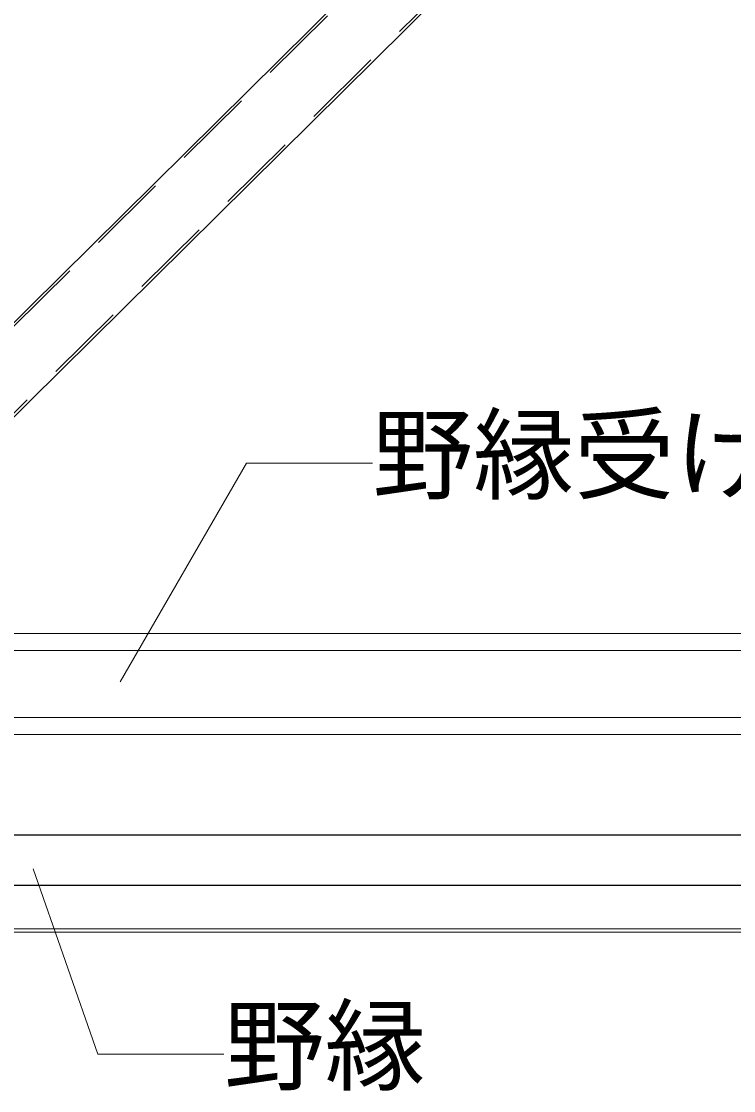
# Model space of a CAD drawing. Units: millimetres on the paper, enlarged 60 times, with parts at other scales. Extents: x -11700 to 11700, y -8403 to 7628.
# Drawn here: x -8746 to -8110, y -1684 to -729 of the extents above; entities that cross this region are included whole.
import ezdxf
from ezdxf.enums import TextEntityAlignment as Align

# ---------------------------------------------------------------- set-up
doc = ezdxf.new("R2010")
doc.units = ezdxf.units.MM
doc.header["$LTSCALE"] = 60
doc.linetypes.add('DASHED1', pattern=[1.8, 1.2, -0.6])
for name, color, linetype, lineweight in [('2-2_野縁受け', 3, 'Continuous', 18), ('2-3_野縁', 2, 'Continuous', 25), ('2-4_ブレース・補強材', 4, 'DASHED1', 9), ('2-5_寸法', 3, 'Continuous', 18), ('2-6_文字', 3, 'Continuous', 18), ('2-D_パネル', 4, 'Continuous', 9)]:
    doc.layers.add(name, color=color, linetype=linetype, lineweight=lineweight)
doc.styles.add('ＭＳ ゴシック', font='')
doc.styles.get('ＭＳ ゴシック').set_extended_font_data('MS Gothic')

msp = doc.modelspace()

# ---------------------------------------------------------------- linework, layer by layer
at = {"layer": '2-2_野縁受け'}
for p, q in [((-7618.58, -1291.1), (-10618.58, -1291.1)), ((-7618.58, -1351.1), (-10618.58, -1351.1)), ((-7618.58, -1366.1), (-10618.58, -1366.1))]:
    msp.add_line(p, q, dxfattribs=at)
msp.add_lwpolyline([(-7618.58, -1366.1), (-7618.58, -1276.1), (-10618.58, -1276.1)], dxfattribs=at)
at = {"layer": '2-3_野縁'}
for p, q in [((-7386.83, -1456.1), (-10850.33, -1456.1)), ((-7386.83, -1501.1), (-10850.51, -1501.1))]:
    msp.add_line(p, q, dxfattribs=at)
at = {"layer": '2-4_ブレース・補強材', "color": 3, "lineweight": 18}
for p, q in [((-7858.61, -116.48), (-9079.81, -1324.96)), ((-7819.79, -155.72), (-9040.76, -1363.97))]:
    msp.add_line(p, q, dxfattribs=at)
at = {"layer": '2-5_寸法'}
for p, q in [((-7860.3, -114.77), (-9081.5, -1323.25)), ((-7818.1, -157.42), (-9039.07, -1365.68))]:
    msp.add_line(p, q, dxfattribs=at)
at = {"layer": '2-6_文字', "color": 7}
for p, q in [((-8545.15, -1123.9), (-8657.84, -1319.08)), ((-8545.15, -1123.9), (-8432.65, -1123.9)), ((-8677.78, -1651.82), (-8735.82, -1486.12)), ((-8677.78, -1651.82), (-8565.28, -1651.82))]:
    msp.add_line(p, q, dxfattribs=at)
at = {"layer": '2-D_パネル'}
for p, q in [((-10813.99, -1542.83), (-8530.98, -1542.83)), ((-7828.99, -1539.83), (-9346.29, -1539.83))]:
    msp.add_line(p, q, dxfattribs=at)
msp.add_lwpolyline([(-7828.99, -1539.83), (-7828.99, -1542.83), (-8535.05, -1542.83)], dxfattribs=at)

# ---------------------------------------------------------------- texts
at = {"layer": '2-6_文字', "color": 7, "style": 'ＭＳ ゴシック'}
for s, p in [('野縁受け繋ぎ材', (-8432.65, -1168.9)), ('野縁', (-8565.28, -1696.82))]:
    msp.add_text(s, height=65.98, dxfattribs=at).set_placement(p, align=Align.BOTTOM_LEFT)

doc.saveas('drawing.dxf')
